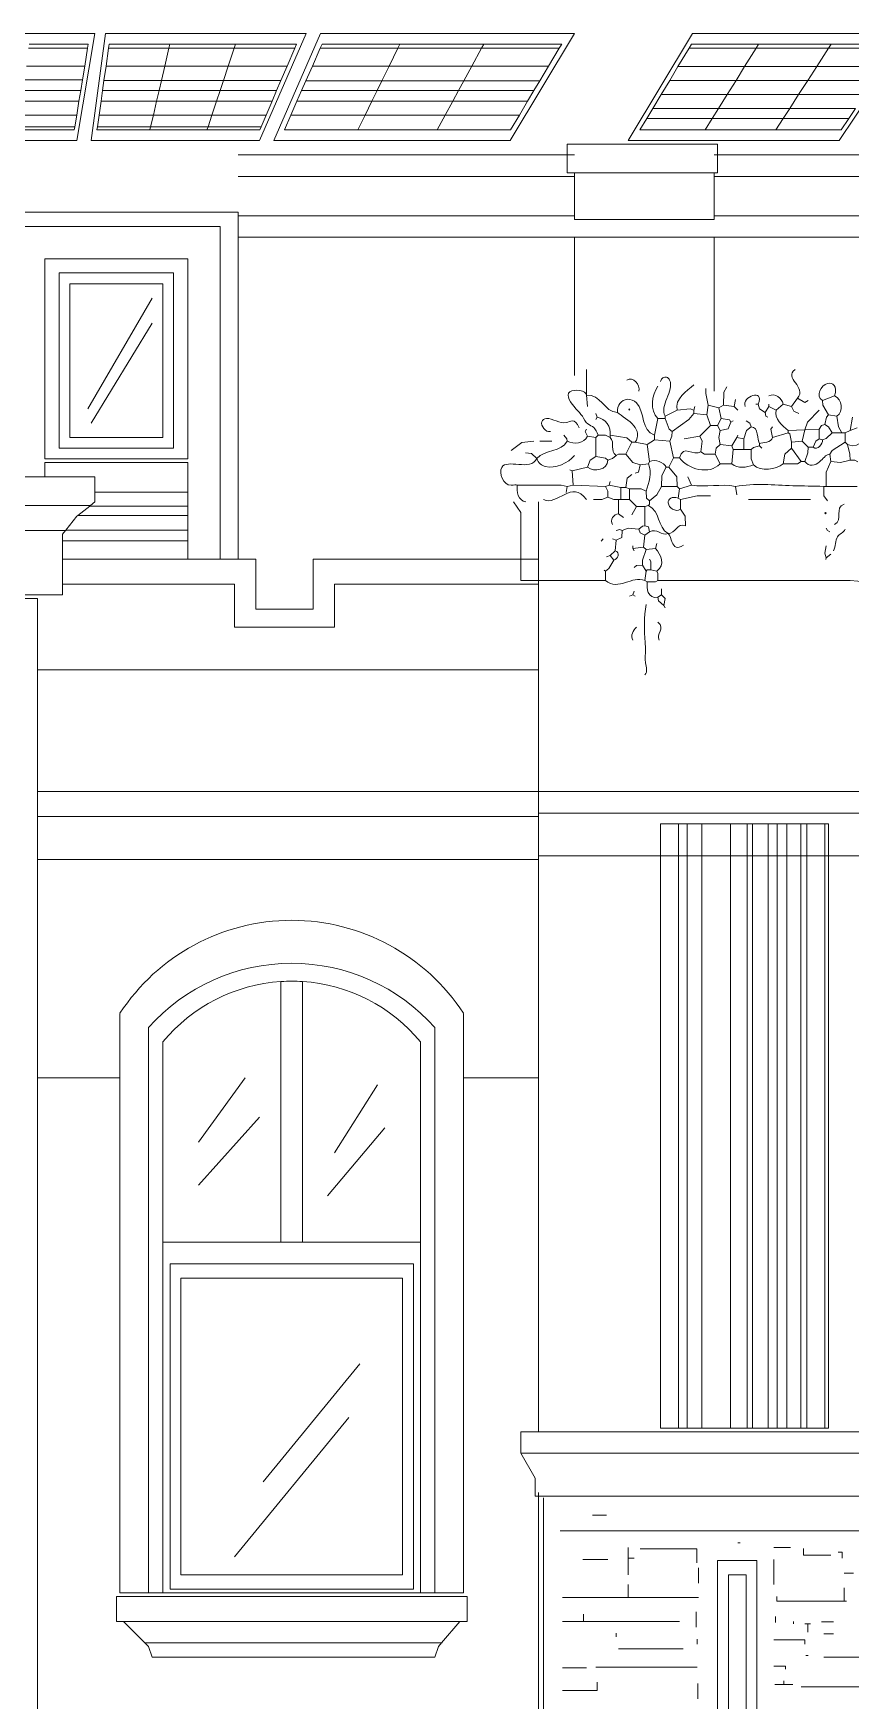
# Model space of a CAD drawing. Header units: millimetres. Extents: x 0 to 19989, y 0 to 8213.
# Drawn here: x 10439 to 13022, y 2939 to 8213 of the extents above; entities that cross this region are included whole.
import ezdxf

# ---------------------------------------------------------------- set-up
doc = ezdxf.new("R2010")
doc.units = ezdxf.units.MM
for name, color, linetype, lineweight in [('ARCH', 7, 'Continuous', 13), ('GLASS', 7, 'Continuous', 13), ('LOUVERS', 7, 'Continuous', 13), ('MASONRY', 7, 'Continuous', 13), ('PLANTS', 94, 'Continuous', 13), ('SOLAR', 7, 'Continuous', 13), ('WINDOWS', 7, 'Continuous', 13)]:
    doc.layers.add(name, color=color, linetype=linetype, lineweight=lineweight)

msp = doc.modelspace()

# ---------------------------------------------------------------- linework, layer by layer
at = {"layer": 'ARCH', "color": 7, "lineweight": 13}
for p, q in [((12126.7, 7862), (12601.8, 7862)), ((12126.7, 7828.1), (12126.7, 7862)), ((12601.8, 7862), (12601.8, 7828.1)), ((11086, 7828.1), (12126.7, 7828.1)), ((12126.7, 7828.1), (12149.3, 7828.1)), ((12126.7, 7771.5), (12126.7, 7828.1)), ((12590.5, 7828.1), (12601.8, 7828.1)), ((12601.8, 7828.1), (16334.8, 7828.1)), ((12601.8, 7828.1), (12601.8, 7771.5)), ((11086, 7760.2), (12149.3, 7760.2)), ((12149.3, 7771.5), (12126.7, 7771.5)), ((12590.5, 7771.5), (12149.3, 7771.5)), ((12149.3, 7760.2), (12149.3, 7771.5)), ((12149.3, 7635.7), (12149.3, 7760.2)), ((12601.8, 7771.5), (12590.5, 7771.5)), ((12590.5, 7771.5), (12590.5, 7760.2)), ((12590.5, 7760.2), (16334.8, 7760.2)), ((12590.5, 7760.2), (12590.5, 7635.7)), ((10316.7, 7647.1), (11086, 7647.1)), ((11086, 7647.1), (11086, 7635.7)), ((10373.3, 7601.8), (11029.4, 7601.8)), ((11029.4, 7601.8), (11029.4, 6549.8)), ((11086, 7635.7), (12149.3, 7635.7)), ((11086, 7635.7), (11086, 7567.9)), ((12149.3, 7624.4), (12149.3, 7635.7)), ((12590.5, 7624.4), (12149.3, 7624.4)), ((12590.5, 7635.7), (16334.8, 7635.7)), ((12590.5, 7635.7), (12590.5, 7624.4)), ((11086, 7567.9), (12149.3, 7567.9)), ((11086, 7567.9), (11086, 6549.8)), ((12149.3, 7567.9), (12590.5, 7567.9)), ((12149.3, 7567.9), (12149.3, 7130.1)), ((12590.5, 7567.9), (15554.3, 7567.9)), ((12590.5, 7567.9), (12590.5, 7081.4)), ((10475.1, 7500), (10927.6, 7500)), ((10475.1, 6866.5), (10475.1, 7500)), ((10927.6, 7500), (10927.6, 6866.5)), ((10520.4, 7454.8), (10882.4, 7454.8)), ((10520.4, 6900.5), (10520.4, 7454.8)), ((10882.4, 7454.8), (10882.4, 6900.5)), ((10554.3, 7420.8), (10848.4, 7420.8)), ((10554.3, 6934.4), (10554.3, 7420.8)), ((10848.4, 7420.8), (10848.4, 6934.4)), ((10848.4, 6934.4), (10554.3, 6934.4)), ((10927.6, 6866.5), (10475.1, 6866.5)), ((10882.4, 6900.5), (10520.4, 6900.5)), ((10373.3, 6810), (10475.1, 6810)), ((10475.1, 6855.2), (10927.6, 6855.2)), ((10475.1, 6810), (10475.1, 6855.2)), ((10475.1, 6810), (10633.5, 6810)), ((10633.5, 6810), (10633.5, 6761.8)), ((10927.6, 6855.2), (10927.6, 6761.8)), ((10633.5, 6761.8), (10633.5, 6730.8)), ((10927.6, 6761.8), (10927.6, 6717.7)), ((9392, 6719.5), (10619.3, 6719.5)), ((10617.2, 6717.7), (10580, 6688)), ((10619.3, 6719.5), (10617.2, 6717.7)), ((10633.5, 6730.8), (10619.3, 6719.5)), ((10619.3, 6719.5), (10622.2, 6719.5)), ((10927.6, 6717.7), (10927.6, 6688)), ((11957, 6730.8), (11979.6, 6696.8)), ((12036.2, 6549.8), (12036.2, 6730.8)), ((10576.9, 6685.5), (10541.6, 6641.3)), ((10580, 6688), (10576.9, 6685.5)), ((10927.6, 6688), (10927.6, 6641.3)), ((11979.6, 6696.8), (11979.6, 6549.8)), ((9470.6, 6640.3), (10540.7, 6640.3)), ((10540.7, 6640.3), (10531.7, 6629)), ((10531.7, 6629), (10531.7, 6607.1)), ((10531.7, 6607.1), (10531.7, 6549.8)), ((10541.6, 6641.3), (10540.7, 6640.3)), ((10540.7, 6640.3), (10543, 6640.3)), ((10927.6, 6641.3), (10927.6, 6607.1)), ((10927.6, 6607.1), (10927.6, 6549.8)), ((10531.7, 6549.8), (10531.7, 6470.6)), ((10531.7, 6549.8), (10927.6, 6549.8)), ((10927.6, 6549.8), (11029.4, 6549.8)), ((11029.4, 6549.8), (11086, 6549.8)), ((11086, 6549.8), (11142.5, 6549.8)), ((11142.5, 6549.8), (11142.5, 6391.4)), ((11323.5, 6391.4), (11323.5, 6549.8)), ((11323.5, 6549.8), (11979.6, 6549.8)), ((11979.6, 6549.8), (12036.2, 6549.8)), ((11979.6, 6549.8), (11979.6, 6481.9)), ((12036.2, 6481.9), (12036.2, 6549.8)), ((10531.7, 6436.7), (9479.6, 6436.7)), ((10531.7, 6470.6), (10531.7, 6436.7)), ((10531.7, 6470.6), (11074.7, 6470.6)), ((11074.7, 6470.6), (11074.7, 6334.8)), ((11391.4, 6334.8), (11391.4, 6470.6)), ((11391.4, 6470.6), (12036.2, 6470.6)), ((11979.6, 6481.9), (12036.2, 6481.9)), ((12036.2, 6481.9), (12036.2, 6470.6)), ((12247.4, 6481.9), (12036.2, 6481.9)), ((12036.2, 6470.6), (12036.2, 6199.1)), ((12951.9, 6481.9), (12481.1, 6481.9)), ((9547.5, 6425.3), (10452.5, 6425.3)), ((10452.5, 6425.3), (10452.5, 6199.1)), ((11142.5, 6391.4), (11323.5, 6391.4)), ((11074.7, 6334.8), (11391.4, 6334.8)), ((10452.5, 6199.1), (10452.5, 5814.5)), ((10452.5, 6199.1), (12036.2, 6199.1)), ((12036.2, 6199.1), (12036.2, 5814.5)), ((10452.5, 5814.5), (10452.5, 5735.3)), ((10452.5, 5814.5), (12036.2, 5814.5)), ((12036.2, 5814.5), (12036.2, 5746.6)), ((12036.2, 5814.5), (13156.1, 5814.5)), ((10452.5, 5735.3), (10452.5, 5599.5)), ((10452.5, 5735.3), (12036.2, 5735.3)), ((12036.2, 5746.6), (12036.2, 5735.3)), ((12036.2, 5746.6), (13190, 5746.6)), ((12036.2, 5735.3), (12036.2, 5610.9)), ((10452.5, 5599.5), (10452.5, 4909.5)), ((10452.5, 5599.5), (12036.2, 5599.5)), ((12036.2, 5610.9), (12036.2, 5599.5)), ((12036.2, 5610.9), (12420.8, 5610.9)), ((12036.2, 5599.5), (12036.2, 4909.5)), ((12420.8, 5610.9), (12478.4, 5610.9)), ((12478.4, 5610.9), (12505.8, 5610.9)), ((12505.8, 5610.9), (12552, 5610.9)), ((12552, 5610.9), (12642.3, 5610.9)), ((12642.3, 5610.9), (12695.2, 5610.9)), ((12695.2, 5610.9), (12711.7, 5610.9)), ((12711.7, 5610.9), (12761.3, 5610.9)), ((12761.3, 5610.9), (12790.3, 5610.9)), ((12790.3, 5610.9), (12820.3, 5610.9)), ((12820.3, 5610.9), (12864.6, 5610.9)), ((12864.6, 5610.9), (12883.4, 5610.9)), ((12883.4, 5610.9), (12940.7, 5610.9)), ((12940.7, 5610.9), (12952.5, 5610.9)), ((12952.5, 5610.9), (13314.5, 5610.9)), ((10452.5, 4909.5), (10452.5, 2816.7)), ((10452.5, 4909.5), (10712.7, 4909.5)), ((11798.6, 4909.5), (12036.2, 4909.5)), ((12036.2, 4909.5), (12036.2, 3789.6)), ((11979.6, 3789.6), (12036.2, 3789.6)), ((11979.6, 3721.7), (11979.6, 3789.6)), ((12036.2, 3789.6), (13092, 3789.6)), ((13190, 3721.7), (11979.6, 3721.7)), ((11979.6, 3721.7), (12024.9, 3642.5)), ((12024.9, 3642.5), (12024.9, 3586)), ((12024.9, 3586), (12036.2, 3586)), ((12036.2, 3597.3), (12036.2, 3586)), ((12036.2, 3586), (12036.2, 2816.7)), ((12036.2, 3586), (13190, 3586)), ((12601.8, 3382.4), (12726.2, 3382.4)), ((12601.8, 2533.9), (12601.8, 3382.4)), ((12726.2, 3382.4), (12726.2, 2533.9)), ((12635.7, 3337.1), (12692.3, 3337.1)), ((12635.7, 2590.5), (12635.7, 3337.1)), ((12692.3, 3337.1), (12692.3, 2590.5)), ((10701.4, 3269.2), (11810, 3269.2)), ((10701.4, 3190), (10701.4, 3269.2)), ((11810, 3269.2), (11810, 3190)), ((10724, 3190), (10701.4, 3190)), ((11787.3, 3190), (10724, 3190)), ((10724, 3190), (10791.9, 3122.2)), ((11729.2, 3122.2), (11787.3, 3190)), ((11810, 3190), (11787.3, 3190)), ((10791.9, 3122.2), (10803.2, 3110.9)), ((10791.9, 3122.2), (11729.2, 3122.2)), ((11719.5, 3110.9), (11729.2, 3122.2)), ((11729.2, 3122.2), (11730.8, 3122.2)), ((10803.2, 3110.9), (10814.5, 3076.9)), ((10814.5, 3076.9), (11708.1, 3076.9)), ((11708.1, 3076.9), (11719.5, 3110.9))]:
    msp.add_line(p, q, dxfattribs=at)
at = {"layer": 'GLASS', "color": 7, "lineweight": 13}
for p, q in [((10610.9, 7024.9), (10814.5, 7375.6)), ((10622.2, 6979.6), (10814.5, 7296.4)), ((10961.5, 4705.9), (11108.6, 4909.5)), ((11391.4, 4671.9), (11527.1, 4886.9)), ((10961.5, 4570.1), (11153.8, 4785.1)), ((11368.8, 4536.2), (11549.8, 4751.1)), ((11165.2, 3631.2), (11470.6, 4004.5)), ((11074.7, 3393.7), (11436.7, 3834.8))]:
    msp.add_line(p, q, dxfattribs=at)
at = {"layer": 'LOUVERS', "color": 7, "lineweight": 13}
for p, q in [((10633.5, 6761.8), (10927.6, 6761.8)), ((10617.2, 6717.7), (10927.6, 6717.7)), ((10580, 6688), (10927.6, 6688)), ((10531.7, 6607.1), (10927.6, 6607.1)), ((10541.6, 6641.3), (10927.6, 6641.3)), ((12420.8, 5712.7), (12478.4, 5712.7)), ((12420.8, 5610.9), (12420.8, 5712.7)), ((12478.4, 5712.7), (12505.8, 5712.7)), ((12478.4, 5712.7), (12478.4, 5610.9)), ((12505.8, 5712.7), (12552, 5712.7)), ((12505.8, 5712.7), (12505.8, 5610.9)), ((12552, 5712.7), (12642.3, 5712.7)), ((12552, 5712.7), (12552, 5610.9)), ((12642.3, 5712.7), (12695.2, 5712.7)), ((12642.3, 5712.7), (12642.3, 5610.9)), ((12695.2, 5712.7), (12711.7, 5712.7)), ((12695.2, 5712.7), (12695.2, 5610.9)), ((12711.7, 5712.7), (12761.3, 5712.7)), ((12711.7, 5712.7), (12711.7, 5610.9)), ((12761.3, 5712.7), (12790.3, 5712.7)), ((12761.3, 5712.7), (12761.3, 5610.9)), ((12790.3, 5712.7), (12820.3, 5712.7)), ((12790.3, 5712.7), (12790.3, 5610.9)), ((12820.3, 5712.7), (12864.6, 5712.7)), ((12820.3, 5712.7), (12820.3, 5610.9)), ((12864.6, 5712.7), (12883.4, 5712.7)), ((12864.6, 5712.7), (12864.6, 5610.9)), ((12883.4, 5712.7), (12940.7, 5712.7)), ((12883.4, 5712.7), (12883.4, 5610.9)), ((12940.7, 5712.7), (12952.5, 5712.7)), ((12940.7, 5712.7), (12940.7, 5610.9)), ((12952.5, 5712.7), (12952.5, 5610.9)), ((12420.8, 3800.9), (12420.8, 5610.9)), ((12478.4, 5610.9), (12478.4, 3800.9)), ((12505.8, 5610.9), (12505.8, 3800.9)), ((12552, 5610.9), (12552, 3800.9)), ((12642.3, 5610.9), (12642.3, 3800.9)), ((12695.2, 5610.9), (12695.2, 3800.9)), ((12711.7, 5610.9), (12711.7, 3800.9)), ((12761.3, 5610.9), (12761.3, 3800.9)), ((12790.3, 5610.9), (12790.3, 3800.9)), ((12820.3, 5610.9), (12820.3, 3800.9)), ((12864.6, 5610.9), (12864.6, 3800.9)), ((12883.4, 5610.9), (12883.4, 3800.9)), ((12940.7, 5610.9), (12940.7, 3800.9)), ((12952.5, 5610.9), (12952.5, 3800.9)), ((12478.4, 3800.9), (12420.8, 3800.9)), ((12505.8, 3800.9), (12478.4, 3800.9)), ((12552, 3800.9), (12505.8, 3800.9)), ((12642.3, 3800.9), (12552, 3800.9)), ((12695.2, 3800.9), (12642.3, 3800.9)), ((12711.7, 3800.9), (12695.2, 3800.9)), ((12761.3, 3800.9), (12711.7, 3800.9)), ((12790.3, 3800.9), (12761.3, 3800.9)), ((12820.3, 3800.9), (12790.3, 3800.9)), ((12864.6, 3800.9), (12820.3, 3800.9)), ((12883.4, 3800.9), (12864.6, 3800.9)), ((12940.7, 3800.9), (12883.4, 3800.9)), ((12952.5, 3800.9), (12940.7, 3800.9))]:
    msp.add_line(p, q, dxfattribs=at)
at = {"layer": 'MASONRY', "color": 7, "lineweight": 13}
for p, q in [((12051.3, 2820.5), (12051.3, 3580.3)), ((12251.1, 3525.6), (12205.9, 3525.6)), ((12104.1, 3476.6), (12341.6, 3476.6)), ((12341.6, 3476.6), (13118.4, 3476.6)), ((12673.5, 3438.9), (12665.9, 3438.9)), ((12175.7, 3386.1), (12254.9, 3386.1)), ((12319, 3389.9), (12319, 3423.8)), ((12319, 3389.9), (12337.9, 3389.9)), ((12319, 3389.9), (12319, 3337.1)), ((12535.7, 3419.4), (12356.7, 3419.4)), ((12535.7, 3374.8), (12535.7, 3419.4)), ((12779, 3423.8), (12831.8, 3423.8)), ((12779, 3386.1), (12779, 3306.9)), ((12873.3, 3399.4), (12873.3, 3420.1)), ((12960, 3399.4), (12873.3, 3399.4)), ((12982.7, 3408.6), (12995.2, 3408.6)), ((12995.2, 3408.6), (12995.2, 3389.9)), ((12541.5, 3310.7), (12541.5, 3359.7)), ((13031.7, 3342.8), (13001.5, 3342.8)), ((12319, 3306.9), (12319, 3265.5)), ((13001.5, 3254.3), (13001.5, 3295.6)), ((12319, 3265.5), (12111.6, 3265.5)), ((12541.5, 3265.5), (12319, 3265.5)), ((12533.9, 3190), (12533.9, 3220.2)), ((12788.5, 3269.2), (12788.5, 3254.3)), ((12788.5, 3254.3), (13001.5, 3254.3)), ((13001.5, 3254.3), (13009, 3254.3)), ((12177.6, 3190), (12111.6, 3190)), ((12177.6, 3212.7), (12177.6, 3190)), ((12285.1, 3190), (12177.6, 3190)), ((12481.1, 3190), (12285.1, 3190)), ((12533.9, 3171.2), (12533.9, 3190)), ((12784.7, 3186.3), (12784.7, 3205.1)), ((12841.3, 3190), (12841.3, 3182.5)), ((12886.5, 3182.5), (12877.1, 3182.5)), ((12886.5, 3182.5), (12886.5, 3156.1)), ((12886.5, 3182.5), (12895.9, 3182.5)), ((12929.9, 3188.2), (12967.6, 3188.2)), ((12281.3, 3141), (12281.3, 3152.3)), ((12537.7, 3118.4), (12537.7, 3133.5)), ((12877.1, 3131.5), (12779, 3131.5)), ((12877.1, 3118.4), (12877.1, 3131.5)), ((12967.6, 3150.5), (12937.4, 3150.5)), ((12492.5, 3103.3), (12288.8, 3103.3)), ((12888.4, 3082.6), (12880.8, 3082.6)), ((13127.8, 3076.9), (12937.4, 3076.9)), ((12187, 3043), (12111.6, 3043)), ((12537.7, 3044.9), (12217.2, 3044.9)), ((12816.6, 3048.5), (12779, 3048.5)), ((12816.6, 3039.2), (12816.6, 3048.5)), ((12221, 2971.4), (12111.6, 2971.4)), ((12221, 2997.7), (12221, 2971.4)), ((12539.6, 2944.9), (12539.6, 2994)), ((12811.1, 2990.2), (12782.8, 2990.2)), ((12811.1, 3001.5), (12811.1, 2990.2)), ((12839.4, 2990.2), (12811.1, 2990.2)), ((12865.8, 2982.7), (13076.9, 2982.7))]:
    msp.add_line(p, q, dxfattribs=at)
at = {"layer": 'PLANTS', "color": 94, "lineweight": 13}
for points in [[(12187, 7068.3), (12187, 7149.8)], [(12187, 7068.3), (12190.8, 7032.4)], [(12564.2, 7089.3), (12564.2, 7073.9), (12571.6, 7036.2)], [(12630.8, 7094.3), (12621.7, 7077.7), (12620.7, 7036.2)], [(12933.6, 7051.3), (12971.3, 7066.4)], [(12435.9, 7002.3), (12473.6, 7021.1)], [(12526.4, 7021.1), (12515.1, 7024.7), (12473.6, 7021.1)], [(12530.2, 7032.4), (12526.4, 7021.1)], [(12526.4, 7021.1), (12526.4, 7009.8)], [(12567.9, 7006), (12571.6, 7036.2)], [(12605.6, 7028.7), (12571.6, 7036.2)], [(12605.6, 7028.7), (12620.7, 7036.2)], [(12605.6, 7028.7), (12613.1, 6994.7)], [(12654.6, 7032.4), (12620.7, 7036.2)], [(12654.6, 7032.4), (12658.4, 7055.1)], [(12665.9, 7021.1), (12654.6, 7032.4)], [(12722.5, 7040), (12730, 7040)], [(12752.6, 7013.6), (12733.9, 7024.9), (12730, 7040)], [(12764, 7032.4), (12752.6, 7013.6)], [(12764, 7040), (12764, 7032.4)], [(12786.6, 7021.1), (12764, 7032.4)], [(12786.6, 7021.1), (12809.2, 7040)], [(12835.6, 7032.4), (12809.2, 7040)], [(12835.6, 7032.4), (12854.4, 7058.8)], [(12835.6, 7032.4), (12843.1, 7017.4), (12858.2, 7009.8)], [(12854.4, 7058.8), (12877.1, 7045), (12888.4, 7051.3)], [(12877.1, 6958.9), (12885.7, 6983.4), (12922.3, 7021.1)], [(12933.6, 7051.3), (12934.7, 7036.2), (12952.5, 7006)], [(12221, 6998.5), (12217.2, 7009.8)], [(12217.2, 6991), (12221, 6998.5)], [(12402, 6941.9), (12413.3, 6994.7)], [(12435.9, 6994.7), (12413.3, 6994.7)], [(12435.9, 6994.7), (12435.9, 7002.3)], [(12435.9, 6994.7), (12448.4, 6960.8), (12458.5, 6953.2)], [(12458.5, 6953.2), (12511.3, 6991.1), (12526.4, 7009.8)], [(12567.9, 7006), (12526.4, 7009.8)], [(12579.2, 6972.1), (12545.2, 6938.2)], [(12579.2, 6972.1), (12567.9, 7006)], [(12579.2, 6972.1), (12601.8, 6972.1)], [(12601.8, 6972.1), (12613.1, 6994.7)], [(12609.4, 6957), (12601.8, 6972.1)], [(12609.4, 6957), (12635.6, 6962), (12643.3, 6983.4)], [(12643.3, 6983.4), (12639.4, 6989.8), (12613.1, 6994.7)], [(12650.8, 6987.2), (12643.3, 6983.4)], [(12684.8, 6930.6), (12693.5, 6957), (12707.4, 6968.3)], [(12692.3, 6987.2), (12703.5, 6979.6), (12707.4, 6968.3)], [(12760.2, 6998.5), (12753.8, 7002.4), (12752.6, 7013.6)], [(12775.3, 6968.3), (12770, 6960.8), (12775.3, 6934.4)], [(12922.3, 6960.8), (12930, 6971.9), (12941.2, 6975.9)], [(12941.2, 6975.9), (12946, 6998.5), (12952.5, 7006)], [(12963.8, 6949.5), (12952.3, 6968.2), (12941.2, 6975.9)], [(12952.5, 7006), (12978.9, 7002.3)], [(12994, 6949.5), (12983.7, 6968.3), (12978.9, 7002.3)], [(13020.4, 6957), (13027.9, 6998.5)], [(13020.4, 6957), (13043, 6964.6)], [(11949.5, 6892.9), (11983.4, 6918.2), (12021.1, 6923.1)], [(12077.7, 6923.1), (12040, 6923.1)], [(12126.7, 6923.1), (12125.5, 6930.6), (12115.4, 6941.9)], [(12187, 6960.8), (12183.6, 6953.2), (12190.8, 6938.2)], [(12217.2, 6934.4), (12190.8, 6938.2)], [(12224.7, 6941.9), (12217.2, 6934.4)], [(12217.2, 6874.1), (12217.2, 6934.4)], [(12224.7, 6941.9), (12247.4, 6941.8), (12262.4, 6934.4)], [(12262.4, 6941.9), (12315.2, 6933.2), (12330.3, 6919.3)], [(12262.4, 6934.4), (12262.4, 6941.9)], [(12311.5, 6881.6), (12330.3, 6919.3)], [(12341.6, 6919.3), (12330.3, 6919.3)], [(12341.6, 6919.3), (12379.3, 6911.8)], [(12379.3, 6911.8), (12402, 6926.8)], [(12386.9, 6859), (12379.3, 6911.8)], [(12402, 6941.9), (12402, 6926.8)], [(12451, 6923.1), (12402, 6926.8)], [(12458.5, 6953.2), (12457.5, 6938.2), (12451, 6923.1)], [(12462.3, 6870.3), (12451, 6923.1)], [(12496.2, 6930.6), (12545.2, 6938.2)], [(12549, 6889.1), (12552.5, 6923.1), (12545.2, 6938.2)], [(12594.3, 6881.6), (12597.1, 6900.4), (12609.4, 6911.8)], [(12609.4, 6957), (12605.6, 6934.4), (12609.4, 6911.8)], [(12647.1, 6908), (12609.4, 6911.8)], [(12662.1, 6934.4), (12647.1, 6908)], [(12662.1, 6934.4), (12665.9, 6941.9)], [(12662.1, 6934.4), (12684.8, 6930.6)], [(12684.8, 6896.7), (12684.8, 6930.6)], [(12733.8, 6908), (12733.8, 6915.5)], [(12775.3, 6934.4), (12824.3, 6949.5)], [(12877.1, 6958.9), (12824.3, 6957)], [(12824.3, 6957), (12824.3, 6949.5)], [(12835.6, 6919.3), (12830.6, 6945.5), (12824.3, 6949.5)], [(12869.5, 6923.1), (12835.6, 6919.3)], [(12835.6, 6900.5), (12835.6, 6919.3)], [(12869.5, 6923.1), (12877.1, 6958.9)], [(12869.5, 6923.1), (12888.4, 6904.2)], [(12922.3, 6960.8), (12877.1, 6958.9)], [(12903.5, 6904.2), (12912.2, 6923.1), (12922.3, 6930.6)], [(12922.3, 6960.8), (12922.3, 6930.6)], [(12933.6, 6926.8), (12922.3, 6930.6)], [(12963.8, 6949.5), (12944.9, 6930.8), (12933.6, 6926.8)], [(12956.3, 6881.6), (12963.8, 6892.8), (13005.3, 6919.3)], [(12994, 6949.5), (12963.8, 6949.5)], [(12994, 6949.5), (13005.3, 6949.5)], [(13020.4, 6957), (13005.3, 6949.5)], [(13005.3, 6949.5), (13005.3, 6919.3)], [(13012.8, 6911.8), (13005.3, 6919.3)], [(13012.8, 6911.8), (13020.2, 6881.6), (13020.4, 6862.7)], [(12030.5, 6868.4), (12013.6, 6884.2), (11994.7, 6885.4)], [(12217.2, 6874.1), (12198.5, 6862.7), (12190.8, 6840.1)], [(12217.2, 6874.1), (12247.4, 6869.1), (12254.9, 6862.7)], [(12281.3, 6877.8), (12270, 6867.6), (12254.9, 6862.7)], [(12281.3, 6877.8), (12288.8, 6881.5), (12311.5, 6881.6)], [(12356.7, 6847.7), (12334.1, 6855.4), (12311.5, 6881.6)], [(12386.9, 6859), (12383.1, 6851.4)], [(12462.3, 6870.3), (12447.2, 6840.1)], [(12462.3, 6870.3), (12481.1, 6870.3)], [(12594.3, 6881.6), (12560.3, 6881.8), (12549, 6889.1)], [(12594.3, 6881.6), (12609.4, 6851.4)], [(12647.1, 6908), (12650.8, 6896.7)], [(12647.1, 6851.4), (12650.8, 6896.7)], [(12684.8, 6896.7), (12650.8, 6896.7)], [(12684.8, 6896.7), (12707.4, 6896.7)], [(12733.8, 6908), (12714.9, 6903), (12707.4, 6896.7)], [(12707.4, 6896.7), (12707.5, 6866.5), (12714.9, 6847.7)], [(12733.8, 6908), (12741.3, 6900.5)], [(12835.6, 6900.5), (12814.2, 6881.6), (12809.2, 6851.4)], [(12809.2, 6851.4), (12854.4, 6851.6), (12865.8, 6859)], [(12835.6, 6900.5), (12865.8, 6859)], [(12877.1, 6859), (12865.8, 6859)], [(12877.1, 6859), (12887.3, 6885.4), (12888.4, 6904.2)], [(12903.5, 6904.2), (12888.4, 6904.2)], [(12944.9, 6779.8), (12945.1, 6825), (12960, 6859)], [(12956.3, 6881.6), (12960, 6859)], [(13020.4, 6862.7), (12990.2, 6855.4), (12960, 6859)], [(13020.4, 6862.7), (13035.5, 6862.5), (13044.9, 6857.1)], [(12134.2, 6832.6), (12141.8, 6828.8)], [(12190.8, 6840.1), (12141.8, 6828.8)], [(12145.6, 6783.6), (12141.8, 6828.8)], [(12330.3, 6817.5), (12316.4, 6806.2), (12311.5, 6776)], [(12356.7, 6847.7), (12351.9, 6825.2), (12341.6, 6821.3)], [(12356.7, 6847.7), (12383.1, 6851.4)], [(12439.7, 6840.1), (12425.6, 6813.7), (12424.6, 6779.8)], [(12439.7, 6840.1), (12447.2, 6840.1)], [(12473.6, 6779.8), (12472.5, 6810), (12447.2, 6840.1)], [(12518.9, 6783.6), (12507.5, 6810)], [(12647.1, 6851.4), (12609.4, 6851.4)], [(12126.7, 6779.8), (12107.8, 6783.6), (11968.3, 6783.6)], [(12126.7, 6779.8), (12122.9, 6760.9)], [(12145.6, 6783.6), (12126.7, 6779.8)], [(12145.6, 6783.6), (12247.4, 6779.8)], [(12247.4, 6779.8), (12258.7, 6783.6)], [(12254.9, 6745.9), (12254.7, 6764.7), (12247.4, 6779.8)], [(12262.4, 6794.9), (12258.7, 6783.6)], [(12258.7, 6783.6), (12296.4, 6776)], [(12311.5, 6776), (12296.4, 6776)], [(12296.4, 6738.3), (12296.4, 6776)], [(12322.8, 6772.2), (12311.5, 6776)], [(12322.8, 6772.2), (12360.5, 6772.1), (12375.6, 6764.7)], [(12322.8, 6738.3), (12322.8, 6772.2)], [(12386.9, 6734.5), (12376.8, 6742.1), (12375.6, 6764.7)], [(12386.9, 6734.5), (12409.4, 6753.4), (12424.6, 6779.8)], [(12424.6, 6779.8), (12473.6, 6779.8)], [(12473.6, 6779.8), (12481.1, 6772.2)], [(12477.4, 6742.1), (12481.1, 6772.2)], [(12518.9, 6783.6), (12481.1, 6772.2)], [(12658.4, 6779.8), (12662.1, 6753.4)], [(12944.9, 6779.8), (12937.4, 6779.8)], [(12937.4, 6779.8), (12937.6, 6749.6), (12948.7, 6734.5)], [(12944.9, 6779.8), (13043, 6779.8)], [(12209.7, 6738.3), (12236, 6738.5), (12254.9, 6745.9)], [(12288.8, 6738.3), (12273.8, 6738.5), (12254.9, 6745.9)], [(12288.8, 6738.3), (12296.4, 6738.3)], [(12288.8, 6738.3), (12288.8, 6693.1)], [(12322.8, 6738.3), (12296.4, 6738.3)], [(12322.8, 6738.3), (12345.4, 6715.7)], [(12345.4, 6715.7), (12330.3, 6689.3)], [(12371.8, 6715.7), (12345.4, 6715.7)], [(12371.8, 6715.7), (12383.1, 6719.5)], [(12371.8, 6655.4), (12371.8, 6715.7)], [(12386.9, 6734.5), (12386.9, 6723.2), (12383.1, 6719.5)], [(12484.9, 6738.3), (12477.4, 6742.1)], [(12484.9, 6738.3), (12537.7, 6749.5), (12579.2, 6749.6)], [(12484.9, 6738.3), (12484.9, 6708.1)], [(12484.9, 6708.1), (12498.9, 6685.5), (12500, 6655.4)], [(12699.8, 6738.3), (12895.9, 6738.3)], [(12288.8, 6693.1), (12303.9, 6681.7)], [(12300.2, 6640.3), (12319, 6647.7), (12352.9, 6644)], [(12371.8, 6655.4), (12364.2, 6654.1), (12352.9, 6644)], [(12371.8, 6655.4), (12383, 6651.4), (12386.9, 6636.5)], [(12956.3, 6636.5), (12948.7, 6640.3), (12944.9, 6647.8)], [(12233.5, 6606.8), (12239.8, 6613.9)], [(12281.3, 6610.1), (12270, 6613.9)], [(12281.3, 6610.1), (12277.5, 6576.2)], [(12281.3, 6640.3), (12292.6, 6643.7), (12300.2, 6640.3)], [(12281.3, 6610.1), (12298.9, 6617.8), (12300.2, 6640.3)], [(12371.8, 6625.2), (12356.9, 6632.9), (12352.9, 6644)], [(12368, 6587.5), (12371.8, 6625.2)], [(12371.8, 6625.2), (12386.9, 6636.5)], [(12409.5, 6598.8), (12405.7, 6583.7)], [(12273.8, 6546), (12257.6, 6519.6), (12247.4, 6512.1)], [(12251.1, 6557.3), (12262.4, 6561.1)], [(12262.4, 6561.1), (12277.5, 6576.2)], [(12262.4, 6561.1), (12273.8, 6546)], [(12334.1, 6583.7), (12334.1, 6591.3)], [(12368, 6587.5), (12334.1, 6583.7)], [(12334.1, 6583.7), (12337.9, 6576.2)], [(12375.6, 6579.9), (12364.4, 6546), (12364.3, 6530.9)], [(12368, 6587.5), (12375.6, 6579.9)], [(12405.7, 6583.7), (12375.6, 6579.9)], [(12390.6, 6515.8), (12390.5, 6542.2), (12386.9, 6549.8)], [(12944.9, 6553.5), (12941.2, 6568.6), (12944.9, 6591.3)], [(12944.9, 6553.5), (12943.4, 6548.9)], [(12944.9, 6553.5), (12960, 6564.9)], [(12243.7, 6514.6), (12247.4, 6512.1)], [(12247.4, 6512.1), (12247.4, 6481.9)], [(12364.3, 6530.9), (12345.4, 6529.7), (12337.9, 6523.4)], [(12364.3, 6530.9), (12375.6, 6512.1)], [(12371.8, 6481.9), (12375.6, 6512.1)], [(12390.6, 6515.8), (12379.3, 6515.8), (12375.6, 6512.1)], [(12409.5, 6512.1), (12390.6, 6515.8)], [(12409.5, 6512.1), (12413.1, 6504.5), (12413.3, 6481.9)], [(12334.1, 6436.7), (12322.8, 6432.9)], [(12337.9, 6448), (12334.1, 6436.7)], [(12341.6, 6432.9), (12334.1, 6436.7)], [(12379.3, 6478.1), (12371.8, 6481.9)], [(12379.3, 6478.1), (12405.7, 6478.3), (12413.3, 6481.9)], [(12413.3, 6481.9), (12481.1, 6481.9)], [(12413.3, 6429.1), (12424.6, 6436.7)], [(12424.6, 6455.5), (12424.6, 6436.7)], [(12424.6, 6436.7), (12435.7, 6425.3), (12432.1, 6402.7)], [(13069.4, 6478.1), (13020.4, 6481.9), (12951.9, 6481.9)], [(12413.3, 6429.1), (12414.5, 6417.8), (12432.1, 6402.7)], [(12435.9, 6395.2), (12432.1, 6402.7)]]:
    msp.add_lwpolyline(points, dxfattribs=at)
for points in [[(12320.9, 7023), (12322.8, 7024.9), (12324.7, 7023), (12322.8, 7021.1)], [(12941.2, 6694.9), (12943.1, 6696.8), (12944.9, 6694.9), (12943.1, 6693.1)]]:
    msp.add_lwpolyline(points, close=True, dxfattribs=at)
for points in [[(12315.2, 7115.4), (12333.5, 7129.8), (12359.2, 7099.6), (12352.9, 7081.4)], [(12854.4, 7058.8), (12885.3, 7093.4), (12808.3, 7123.3), (12846.9, 7149.3)], [(12285.1, 7013.6), (12243.3, 7014.7), (12232.1, 7074.4), (12187, 7068.3)], [(12413.3, 7096.5), (12394.3, 7068.4), (12385.3, 7020.1), (12413.3, 6994.7)], [(12526.5, 7100.6), (12505.4, 7082.5), (12465.5, 7056.8), (12473.6, 7021.1)], [(12688.5, 7032.4), (12678.3, 7064.4), (12750.7, 7091.5), (12730, 7040)], [(12809.2, 7040), (12805, 7059.1), (12783.3, 7075.6), (12764, 7066.4)], [(12971.3, 7066.4), (12995.8, 7054.9), (13000.8, 7016.6), (12978.9, 7002.3)], [(12786.6, 7021.1), (12779.5, 6994), (12806, 6970.6), (12824.3, 6957)], [(12221, 6998.5), (12246.4, 6994.9), (12266.1, 6967.1), (12262.4, 6941.9)], [(12733.8, 6915.5), (12726.4, 6925.7), (12732.7, 6968.4), (12707.4, 6968.3)], [(12030.5, 6868.4), (12056.7, 6896.9), (12107.6, 6887.6), (12126.7, 6923.1)], [(12190.8, 6938.2), (12180.1, 6915.8), (12147, 6911.6), (12126.7, 6923.1)], [(12281.3, 6877.8), (12260.6, 6891.6), (12278.1, 6917.6), (12262.4, 6934.4)], [(12549, 6889.1), (12525.5, 6873.7), (12493.6, 6914.8), (12481.1, 6870.3)], [(12733.8, 6915.5), (12745.5, 6918.1), (12771.1, 6917.3), (12775.3, 6934.4)], [(12903.5, 6904.2), (12917.6, 6891.1), (12934.8, 6914.9), (12933.6, 6926.8)], [(13012.8, 6911.8), (13054.8, 6894.7), (13072.2, 6949.3), (13110.9, 6945.7)], [(12190.8, 6840.1), (12212.2, 6824.1), (12253.5, 6831.9), (12254.9, 6862.7)], [(12439.7, 6840.1), (12431, 6857.2), (12404.9, 6865.8), (12386.9, 6859)], [(12609.4, 6851.4), (12577, 6814.4), (12506.6, 6834.3), (12481.1, 6870.3)], [(12187, 6738.3), (12141.3, 6804.1), (12095.2, 6715.8), (12051.3, 6738.3)], [(12375.6, 6764.7), (12385.8, 6791), (12394.8, 6823.8), (12383.1, 6851.4)], [(12647.1, 6851.4), (12664.9, 6834.6), (12693.6, 6839.9), (12714.9, 6847.7)], [(12714.9, 6847.7), (12740.2, 6825), (12784.4, 6833.3), (12809.2, 6851.4)], [(11995.6, 6730.8), (11970.9, 6735.1), (11966.1, 6763.4), (11968.3, 6783.6)], [(12658.4, 6779.8), (12611.8, 6788.8), (12565.7, 6776.4), (12518.9, 6783.6)], [(12445.3, 6630.8), (12410.2, 6651), (12421.2, 6701.3), (12383.1, 6719.5)], [(12971.3, 6659.1), (13000.7, 6673.6), (12969.5, 6713.6), (13001.5, 6723.2)], [(12270, 6659.1), (12260, 6672), (12273.9, 6693.6), (12288.8, 6693.1)], [(12445.3, 6630.8), (12424.6, 6621.1), (12408.9, 6649.5), (12386.9, 6636.5)], [(12445.3, 6630.8), (12468.6, 6630.8), (12474.5, 6664.9), (12500, 6655.4)], [(12273.8, 6546), (12285.8, 6549.4), (12296, 6570.7), (12277.5, 6576.2)], [(12409.5, 6512.1), (12437.9, 6530.6), (12422.7, 6564.4), (12405.7, 6583.7)], [(12247.4, 6481.9), (12289.5, 6447), (12331, 6499.7), (12371.8, 6481.9)], [(12379.3, 6478.1), (12376.9, 6457.5), (12379.5, 6423.2), (12413.3, 6429.1)], [(12345.4, 6334.8), (12335.3, 6325), (12324.7, 6307.3), (12334.1, 6293.4)], [(12417, 6293.4), (12405.4, 6311.8), (12437.7, 6331.3), (12413.3, 6349.9)]]:
    msp.add_open_spline(points, degree=3, dxfattribs=at)
for points, knots in [([(12420.8, 7111.6), (12424.2, 7123.1), (12439.2, 7130.3), (12472.6, 7091), (12416.6, 7031.8), (12435.9, 7002.3)], [0, 0, 0, 0, 0.159412, 0.265337, 1, 1, 1, 1]), ([(12224.7, 6941.9), (12218.5, 6951.2), (12215, 6967.9), (12187.5, 6975.6), (12175.6, 7003.4), (12148, 7029.6), (12102.9, 7091.7), (12187.8, 7084.7), (12187, 7068.3)], [0, 0, 0, 0, 0.128789, 0.227364, 0.361619, 0.494426, 0.762828, 1, 1, 1, 1]), ([(12933.6, 7051.3), (12908.7, 7066.5), (12945.2, 7125.4), (12982.2, 7096.8), (12971.3, 7066.4)], [0, 0, 0, 0, 0.556531, 1, 1, 1, 1]), ([(12285.1, 7013.6), (12282.4, 7036.2), (12308.8, 7063.9), (12376.1, 7035.1), (12359.6, 6954.3), (12402, 6941.9)], [0, 0, 0, 0, 0.265402, 0.426433, 1, 1, 1, 1]), ([(12073.9, 6953.2), (12057.2, 6949.3), (12035.3, 6984.7), (12071.2, 7002.6), (12120.7, 6963.9), (12148.8, 6999.2), (12164.4, 6964.6)], [0, 0, 0, 0, 0.250386, 0.386496, 0.741769, 1, 1, 1, 1]), ([(12285.1, 7013.6), (12298.7, 7002.1), (12343.1, 6978.5), (12354.5, 6938.2), (12341.6, 6919.3)], [0, 0, 0, 0, 0.544647, 1, 1, 1, 1]), ([(12030.5, 6868.4), (12010.8, 6826.3), (11890.6, 6892.7), (11925.2, 6772.4), (11965.3, 6786.6), (11968.3, 6783.6)], [0, 0, 0, 0, 0.577083, 0.911123, 1, 1, 1, 1]), ([(12030.5, 6868.4), (12035.3, 6853.2), (12070.2, 6826.5), (12130.9, 6854), (12149.3, 6877.8)], [0, 0, 0, 0, 0.292867, 1, 1, 1, 1]), ([(12877.1, 6859), (12891.1, 6840.1), (12925.2, 6849.2), (12942.8, 6880.5), (12956.3, 6881.6)], [0, 0, 0, 0, 0.564451, 1, 1, 1, 1]), ([(12477.4, 6742.1), (12457.2, 6750.1), (12429.5, 6726.7), (12468.3, 6696.2), (12484.9, 6708.1)], [0, 0, 0, 0, 0.45593, 1, 1, 1, 1]), ([(12658.4, 6779.8), (12718.3, 6790.3), (12812.4, 6780.5), (12904.5, 6781.1), (12937.4, 6779.8)], [0, 0, 0, 0, 0.648046, 1, 1, 1, 1]), ([(12445.3, 6630.8), (12452.4, 6624.7), (12456.2, 6595.9), (12473.9, 6579.4), (12493.6, 6594)], [0, 0, 0, 0, 0.417326, 1, 1, 1, 1]), ([(12967.6, 6576.2), (12976, 6589.9), (12969.9, 6621.7), (12999, 6634.1), (13005.3, 6644)], [0, 0, 0, 0, 0.57954, 1, 1, 1, 1]), ([(12375.6, 6406.5), (12369, 6366.8), (12370.3, 6317.6), (12374.9, 6257.3), (12369.3, 6221.7), (12382.2, 6193.3), (12371.8, 6184)], [0, 0, 0, 0, 0.532641, 0.63371, 0.81724, 1, 1, 1, 1])]:
    msp.add_open_spline(points, degree=3, knots=knots, dxfattribs=at)
at = {"layer": 'SOLAR', "color": 7, "lineweight": 13}
for p, q in [((10022.6, 8212.7), (10633.5, 8212.7)), ((10425.7, 8178.7), (10612.7, 8178.7)), ((10633.5, 8212.7), (10576.9, 7873.3)), ((10612.7, 8178.7), (10610.5, 8165.5)), ((10622.2, 7873.3), (10667.4, 8212.7)), ((10667.4, 8212.7), (11300.9, 8212.7)), ((10676.6, 8165.5), (10678.5, 8178.7)), ((10678.5, 8178.7), (10870.7, 8178.7)), ((10870.7, 8178.7), (10867.6, 8165.5)), ((10870.7, 8178.7), (11078.4, 8178.7)), ((11078.4, 8178.7), (11074, 8165.5)), ((11078.4, 8178.7), (11270.6, 8178.7)), ((11300.9, 8212.7), (11153.8, 7873.3)), ((11199.1, 7873.3), (11346.2, 8212.7)), ((11270.6, 8178.7), (11265, 8165.5)), ((11345.6, 8165.5), (11351.4, 8178.7)), ((11346.2, 8212.7), (12149.3, 8212.7)), ((11351.4, 8178.7), (11597.3, 8178.7)), ((11597.3, 8178.7), (11590.8, 8165.5)), ((11597.3, 8178.7), (11863.1, 8178.7)), ((11863.1, 8178.7), (11855.9, 8165.5)), ((11863.1, 8178.7), (12109, 8178.7)), ((12149.3, 8212.7), (11945.7, 7873.3)), ((12109, 8178.7), (12101.1, 8165.5)), ((12319, 7873.3), (12522.6, 8212.7)), ((12511.5, 8165.5), (12519.5, 8178.7)), ((12519.5, 8178.7), (12731.5, 8178.7)), ((12522.6, 8212.7), (13212.7, 8212.7)), ((12731.5, 8178.7), (12723.3, 8165.5)), ((12731.5, 8178.7), (12960.8, 8178.7)), ((12960.8, 8178.7), (12952.3, 8165.5)), ((12960.8, 8178.7), (13172.9, 8178.7)), ((13212.7, 8212.7), (12986.4, 7873.3)), ((10424.1, 8165.5), (10610.5, 8165.5)), ((10610.5, 8165.5), (10601.3, 8109.1)), ((10668.7, 8109.1), (10676.6, 8165.5)), ((10676.6, 8165.5), (10867.6, 8165.5)), ((10867.6, 8165.5), (10854.4, 8109.1)), ((10867.6, 8165.5), (11074, 8165.5)), ((11074, 8165.5), (11055.2, 8109.1)), ((11074, 8165.5), (11265, 8165.5)), ((11265, 8165.5), (11241, 8109.1)), ((11320.9, 8109.1), (11345.6, 8165.5)), ((11345.6, 8165.5), (11590.8, 8165.5)), ((11590.8, 8165.5), (11563.2, 8109.1)), ((11590.8, 8165.5), (11855.9, 8165.5)), ((11855.9, 8165.5), (11825.2, 8109.1)), ((11855.9, 8165.5), (12101.1, 8165.5)), ((12101.1, 8165.5), (12067.5, 8109.1)), ((12476.6, 8107.5), (12511.5, 8165.5)), ((12511.5, 8165.5), (12723.3, 8165.5)), ((12723.3, 8165.5), (12687.2, 8107.5)), ((12723.3, 8165.5), (12952.3, 8165.5)), ((12952.3, 8165.5), (12914.9, 8107.5)), ((12952.3, 8165.5), (13164, 8165.5)), ((10417.2, 8109.1), (10601.3, 8109.1)), ((10601.3, 8109.1), (10594.2, 8065.6)), ((10662.3, 8063.9), (10668.7, 8109.1)), ((10668.7, 8109.1), (10854.4, 8109.1)), ((10854.4, 8109.1), (10843.9, 8063.9)), ((10854.4, 8109.1), (11055.2, 8109.1)), ((11055.2, 8109.1), (11040.2, 8063.9)), ((11055.2, 8109.1), (11241, 8109.1)), ((11241, 8109.1), (11221.7, 8063.9)), ((11300.5, 8062.3), (11320.9, 8109.1)), ((11320.9, 8109.1), (11563.2, 8109.1)), ((11563.2, 8109.1), (11540.4, 8062.3)), ((11563.2, 8109.1), (11825.2, 8109.1)), ((11825.2, 8109.1), (11799.7, 8062.3)), ((11825.2, 8109.1), (12067.5, 8109.1)), ((12067.5, 8109.1), (12039.7, 8062.3)), ((12450.4, 8063.9), (12476.6, 8107.5)), ((12476.6, 8107.5), (12687.2, 8107.5)), ((12687.2, 8107.5), (12660.1, 8063.9)), ((12687.2, 8107.5), (12914.9, 8107.5)), ((12914.9, 8107.5), (12886.8, 8063.9)), ((12914.9, 8107.5), (13125.5, 8107.5)), ((10407.7, 8031.7), (10588.7, 8031.7)), ((10411.9, 8065.6), (10594.2, 8065.6)), ((10588.7, 8031.7), (10583.1, 7997.9)), ((10594.2, 8065.6), (10588.7, 8031.7)), ((10653, 7997.9), (10657.8, 8031.7)), ((10657.8, 8031.7), (10662.3, 8063.9)), ((10657.8, 8031.7), (10836.4, 8031.7)), ((10662.3, 8063.9), (10843.9, 8063.9)), ((10836.4, 8031.7), (10828.5, 7997.9)), ((10843.9, 8063.9), (10836.4, 8031.7)), ((10836.4, 8031.7), (11029.4, 8031.7)), ((10843.9, 8063.9), (11040.2, 8063.9)), ((11029.4, 8031.7), (11018.1, 7997.9)), ((11040.2, 8063.9), (11029.4, 8031.7)), ((11029.4, 8031.7), (11208, 8031.7)), ((11040.2, 8063.9), (11221.7, 8063.9)), ((11208, 8031.7), (11193.6, 7997.9)), ((11221.7, 8063.9), (11208, 8031.7)), ((11272.2, 7997.9), (11287.1, 8031.7)), ((11287.1, 8031.7), (11300.5, 8062.3)), ((11287.1, 8031.7), (11525.4, 8031.7)), ((11300.5, 8062.3), (11540.4, 8062.3)), ((11525.4, 8031.7), (11508.9, 7997.9)), ((11540.4, 8062.3), (11525.4, 8031.7)), ((11525.4, 8031.7), (11783.1, 8031.7)), ((11540.4, 8062.3), (11799.7, 8062.3)), ((11783.1, 8031.7), (11764.6, 7997.9)), ((11799.7, 8062.3), (11783.1, 8031.7)), ((11783.1, 8031.7), (12021.4, 8031.7)), ((11799.7, 8062.3), (12039.7, 8062.3)), ((12021.4, 8031.7), (12001.2, 7997.9)), ((12039.7, 8062.3), (12021.4, 8031.7)), ((12397, 7975.3), (12423.2, 8018.8)), ((12423.2, 8018.8), (12450.4, 8063.9)), ((12423.2, 8018.8), (12632, 8018.8)), ((12450.4, 8063.9), (12660.1, 8063.9)), ((12632, 8018.8), (12604.9, 7975.3)), ((12660.1, 8063.9), (12632, 8018.8)), ((12632, 8018.8), (12857.7, 8018.8)), ((12660.1, 8063.9), (12886.8, 8063.9)), ((12857.7, 8018.8), (12829.7, 7975.3)), ((12886.8, 8063.9), (12857.7, 8018.8)), ((12857.7, 8018.8), (13066.5, 8018.8)), ((12886.8, 8063.9), (13096.5, 8063.9)), ((10403.6, 7997.9), (10583.1, 7997.9)), ((10583.1, 7997.9), (10576, 7954.3)), ((10646.9, 7954.3), (10653, 7997.9)), ((10653, 7997.9), (10828.5, 7997.9)), ((10828.5, 7997.9), (10818.3, 7954.3)), ((10828.5, 7997.9), (11018.1, 7997.9)), ((11018.1, 7997.9), (11003.6, 7954.3)), ((11018.1, 7997.9), (11193.6, 7997.9)), ((11193.6, 7997.9), (11175.1, 7954.3)), ((11253.2, 7954.3), (11272.2, 7997.9)), ((11272.2, 7997.9), (11508.9, 7997.9)), ((11508.9, 7997.9), (11487.6, 7954.3)), ((11508.9, 7997.9), (11764.6, 7997.9)), ((11764.6, 7997.9), (11740.9, 7954.3)), ((11764.6, 7997.9), (12001.2, 7997.9)), ((12001.2, 7997.9), (11975.3, 7954.3)), ((12377.7, 7943), (12397, 7975.3)), ((12397, 7975.3), (12604.9, 7975.3)), ((12604.9, 7975.3), (12584.9, 7943)), ((12604.9, 7975.3), (12829.7, 7975.3)), ((12829.7, 7975.3), (12808.9, 7943)), ((12829.7, 7975.3), (13037.6, 7975.3)), ((13037.6, 7975.3), (13016.1, 7943)), ((10393.8, 7917.3), (10570, 7917.3)), ((10398.3, 7954.3), (10576, 7954.3)), ((10570, 7917.3), (10568.3, 7907.2)), ((10576, 7954.3), (10570, 7917.3)), ((10640.2, 7907.2), (10641.7, 7917.3)), ((10641.7, 7917.3), (10646.9, 7954.3)), ((10641.7, 7917.3), (10809.7, 7917.3)), ((10646.9, 7954.3), (10818.3, 7954.3)), ((10809.7, 7917.3), (10807.3, 7907.2)), ((10818.3, 7954.3), (10809.7, 7917.3)), ((10809.7, 7917.3), (10991.3, 7917.3)), ((10818.3, 7954.3), (11003.6, 7954.3)), ((10991.3, 7917.3), (10987.9, 7907.2)), ((11003.6, 7954.3), (10991.3, 7917.3)), ((10991.3, 7917.3), (11159.3, 7917.3)), ((11003.6, 7954.3), (11175.1, 7954.3)), ((11159.3, 7917.3), (11155, 7907.2)), ((11175.1, 7954.3), (11159.3, 7917.3)), ((11232.6, 7907.2), (11253.2, 7954.3)), ((11253.2, 7954.3), (11487.6, 7954.3)), ((11487.6, 7954.3), (11464.6, 7907.2)), ((11487.6, 7954.3), (11740.9, 7954.3)), ((11740.9, 7954.3), (11715.3, 7907.2)), ((11740.9, 7954.3), (11975.3, 7954.3)), ((11975.3, 7954.3), (11947.3, 7907.2)), ((12356.1, 7907.2), (12377.7, 7943)), ((12377.7, 7943), (12584.9, 7943)), ((12584.9, 7943), (12562.6, 7907.2)), ((12584.9, 7943), (12808.9, 7943)), ((12808.9, 7943), (12785.8, 7907.2)), ((12808.9, 7943), (13016.1, 7943)), ((13016.1, 7943), (12992.3, 7907.2)), ((10576.9, 7873.3), (10011.3, 7873.3)), ((10568.3, 7907.2), (10392.5, 7907.2)), ((11153.8, 7873.3), (10622.2, 7873.3)), ((10807.3, 7907.2), (10640.2, 7907.2)), ((10987.9, 7907.2), (10807.3, 7907.2)), ((11155, 7907.2), (10987.9, 7907.2)), ((11945.7, 7873.3), (11199.1, 7873.3)), ((11464.6, 7907.2), (11232.6, 7907.2)), ((11715.3, 7907.2), (11464.6, 7907.2)), ((11947.3, 7907.2), (11715.3, 7907.2)), ((12986.4, 7873.3), (12319, 7873.3)), ((12562.6, 7907.2), (12356.1, 7907.2)), ((12785.8, 7907.2), (12562.6, 7907.2)), ((12992.3, 7907.2), (12785.8, 7907.2))]:
    msp.add_line(p, q, dxfattribs=at)
at = {"layer": 'WINDOWS', "color": 7, "lineweight": 13}
for p, q in [((11221.7, 5213.8), (11221.7, 4389.1)), ((11289.6, 5213.8), (11289.6, 4389.1)), ((10712.7, 5113.1), (10712.7, 4909.5)), ((10803.2, 5067.9), (10803.2, 3280.5)), ((11708.1, 5067.9), (11708.1, 3280.5)), ((11798.6, 5113.1), (11798.6, 4909.5)), ((10848.4, 5022.6), (10848.4, 4389.1)), ((11662.9, 5022.6), (11662.9, 4389.1)), ((10712.7, 4909.5), (10712.7, 3280.5)), ((11798.6, 4909.5), (11798.6, 3280.5)), ((10848.4, 4389.1), (10848.4, 3280.5)), ((10848.4, 4389.1), (11221.7, 4389.1)), ((11221.7, 4389.1), (11289.6, 4389.1)), ((11289.6, 4389.1), (11662.9, 4389.1)), ((11662.9, 4389.1), (11662.9, 3280.5)), ((10871, 4321.3), (11640.3, 4321.3)), ((10871, 3291.9), (10871, 4321.3)), ((10905, 4276), (11606.3, 4276)), ((10905, 3337.1), (10905, 4276)), ((11606.3, 4276), (11606.3, 3337.1)), ((11640.3, 4321.3), (11640.3, 3291.9)), ((11606.3, 3337.1), (10905, 3337.1)), ((10712.7, 3280.5), (10803.2, 3280.5)), ((10803.2, 3280.5), (10848.4, 3280.5)), ((10848.4, 3280.5), (11662.9, 3280.5)), ((11640.3, 3291.9), (10871, 3291.9)), ((11662.9, 3280.5), (11708.1, 3280.5)), ((11708.1, 3280.5), (11798.6, 3280.5))]:
    msp.add_line(p, q, dxfattribs=at)
for centre, radius, start, end in [((11255.7, 4759), 648.3, 33.1141, 146.8859), ((11255.7, 4666.9), 604.6, 41.5445, 138.4555), ((11255.7, 4687.6), 527.3, 93.6897, 140.5554), ((11255.7, 4687.6), 527.3, 86.3103, 93.6897), ((11255.7, 4687.6), 527.3, 39.4446, 86.3103)]:
    msp.add_arc(centre, radius, start, end, dxfattribs=at)

doc.saveas('drawing.dxf')
